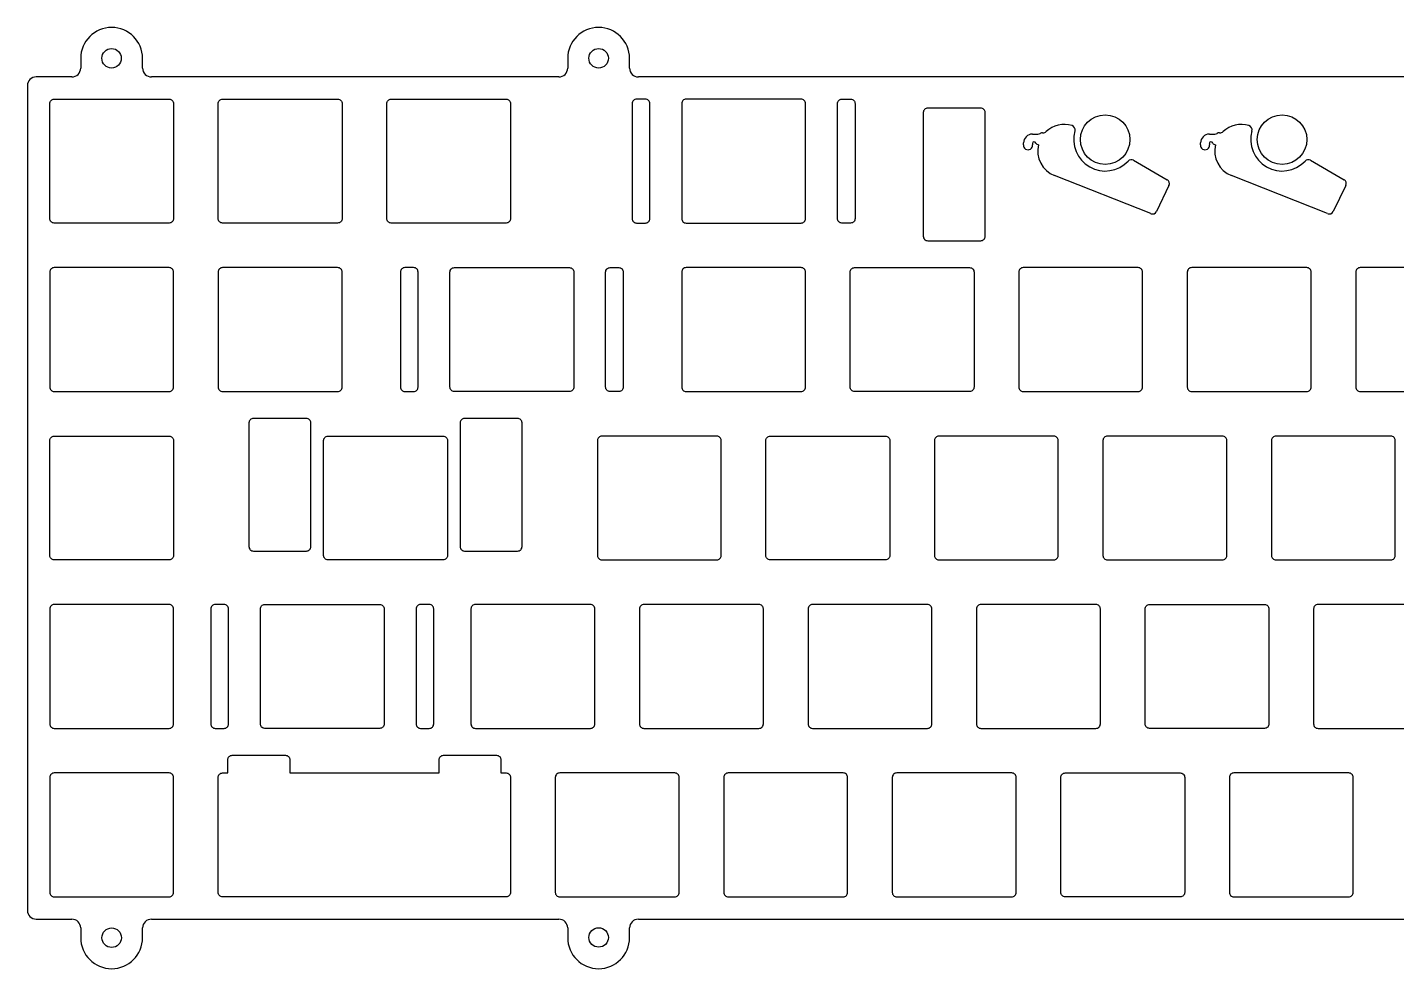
# Model space of a CAD drawing. Header units: millimetres. Extents: x -295 to 9, y 41 to 147.
# Drawn here: x -295.4 to -140.6, y 40.5 to 147 of the extents above; entities that cross this region are included whole.
import ezdxf

# ---------------------------------------------------------------- set-up
doc = ezdxf.new("R2010")
doc.units = ezdxf.units.MM
doc.layers.get('0').update_dxf_attribs({"linetype": 'CONTINUOUS'})

msp = doc.modelspace()

# ---------------------------------------------------------------- linework, layer by layer
for p, q in [((-289.33, 143.45), (-289.33, 142.35)), ((-289.33, 143.45), (-289.33, 142.35)), ((-282.33, 142.35), (-282.33, 143.45)), ((-282.33, 142.35), (-282.33, 143.45)), ((-234.28, 143.45), (-234.28, 142.35)), ((-234.28, 143.45), (-234.28, 142.35)), ((-227.28, 142.35), (-227.28, 143.45)), ((-227.28, 142.35), (-227.28, 143.45)), ((-290.33, 141.35), (-294.36, 141.35)), ((-290.33, 141.35), (-294.36, 141.35)), ((-235.28, 141.35), (-281.33, 141.35)), ((-235.28, 141.35), (-281.33, 141.35)), ((-137.93, 141.35), (-226.28, 141.35)), ((-137.93, 141.35), (-226.28, 141.35)), ((-295.36, 140.35), (-295.36, 47.1)), ((-295.36, 140.35), (-295.36, 47.1)), ((-181.74, 134.88), (-181.12, 134.88)), ((-181.74, 134.88), (-181.12, 134.88)), ((-180.87, 134.95), (-180.85, 134.96)), ((-180.87, 134.95), (-180.85, 134.96)), ((-180.6, 135.03), (-180.54, 135.03)), ((-180.6, 135.03), (-180.54, 135.03)), ((-161.74, 134.88), (-161.12, 134.88)), ((-161.74, 134.88), (-161.12, 134.88)), ((-160.87, 134.95), (-160.85, 134.96)), ((-160.87, 134.95), (-160.85, 134.96)), ((-160.6, 135.03), (-160.54, 135.03)), ((-160.6, 135.03), (-160.54, 135.03)), ((-182.74, 133.68), (-182.74, 133.88)), ((-182.74, 133.68), (-182.74, 133.88)), ((-181.74, 133.83), (-181.74, 133.68)), ((-181.74, 133.83), (-181.74, 133.68)), ((-162.74, 133.68), (-162.74, 133.88)), ((-162.74, 133.68), (-162.74, 133.88)), ((-161.74, 133.83), (-161.74, 133.68)), ((-161.74, 133.83), (-161.74, 133.68)), ((-170.31, 131.92), (-166.51, 129.73)), ((-170.31, 131.92), (-166.51, 129.73)), ((-150.31, 131.92), (-146.51, 129.73)), ((-150.31, 131.92), (-146.51, 129.73)), ((-168.37, 125.89), (-179.24, 130.19)), ((-168.37, 125.89), (-179.24, 130.19)), ((-148.37, 125.89), (-159.24, 130.19)), ((-148.37, 125.89), (-159.24, 130.19)), ((-166.31, 129.08), (-167.73, 126.13)), ((-166.31, 129.08), (-167.73, 126.13)), ((-146.31, 129.08), (-147.73, 126.13)), ((-146.31, 129.08), (-147.73, 126.13)), ((-294.36, 46.1), (-290.33, 46.1)), ((-294.36, 46.1), (-290.33, 46.1)), ((-289.33, 45.1), (-289.33, 44)), ((-289.33, 45.1), (-289.33, 44)), ((-282.33, 44), (-282.33, 45.1)), ((-282.33, 44), (-282.33, 45.1)), ((-281.33, 46.1), (-235.28, 46.1)), ((-281.33, 46.1), (-235.28, 46.1)), ((-234.28, 45.1), (-234.28, 44)), ((-234.28, 45.1), (-234.28, 44)), ((-227.28, 44), (-227.28, 45.1)), ((-227.28, 44), (-227.28, 45.1)), ((-226.28, 46.1), (-137.93, 46.1)), ((-226.28, 46.1), (-137.93, 46.1))]:
    msp.add_line(p, q)
for points in [[(-292.33, 124.83, -0.414214), (-292.83, 125.33), (-292.83, 138.33, -0.414214), (-292.33, 138.83), (-279.33, 138.83, -0.414214), (-278.83, 138.33), (-278.83, 125.33, -0.414214), (-279.33, 124.83)], [(-292.33, 124.83, -0.414214), (-292.83, 125.33), (-292.83, 138.33, -0.414214), (-292.33, 138.83), (-279.33, 138.83, -0.414214), (-278.83, 138.33), (-278.83, 125.33, -0.414214), (-279.33, 124.83)], [(-259.78, 125.33, -0.414214), (-260.28, 124.83), (-273.28, 124.83, -0.414214), (-273.78, 125.33), (-273.78, 138.33, -0.414214), (-273.28, 138.83), (-260.28, 138.83, -0.414214), (-259.78, 138.33)], [(-259.78, 125.33, -0.414214), (-260.28, 124.83), (-273.28, 124.83, -0.414214), (-273.78, 125.33), (-273.78, 138.33, -0.414214), (-273.28, 138.83), (-260.28, 138.83, -0.414214), (-259.78, 138.33)], [(-254.23, 124.83, -0.414214), (-254.73, 125.33), (-254.73, 138.33, -0.414214), (-254.23, 138.83), (-241.23, 138.83, -0.414214), (-240.73, 138.33), (-240.73, 125.33, -0.414214), (-241.23, 124.83)], [(-254.23, 124.83, -0.414214), (-254.73, 125.33), (-254.73, 138.33, -0.414214), (-254.23, 138.83), (-241.23, 138.83, -0.414214), (-240.73, 138.33), (-240.73, 125.33, -0.414214), (-241.23, 124.83)], [(-225.49, 138.83), (-226.49, 138.83, 0.414214), (-226.99, 138.33), (-226.99, 125.33, 0.414214), (-226.49, 124.83), (-225.49, 124.83, 0.414214), (-224.99, 125.33), (-224.99, 138.33, 0.414214)], [(-225.49, 138.83), (-226.49, 138.83, 0.414214), (-226.99, 138.33), (-226.99, 125.33, 0.414214), (-226.49, 124.83), (-225.49, 124.83, 0.414214), (-224.99, 125.33), (-224.99, 138.33, 0.414214)], [(-207.39, 125.33), (-207.39, 138.33, 0.414214), (-207.89, 138.83), (-220.89, 138.83, 0.414214), (-221.39, 138.33), (-221.39, 125.33, 0.414214), (-220.89, 124.83), (-207.89, 124.83, 0.414214)], [(-207.39, 125.33), (-207.39, 138.33, 0.414214), (-207.89, 138.83), (-220.89, 138.83, 0.414214), (-221.39, 138.33), (-221.39, 125.33, 0.414214), (-220.89, 124.83), (-207.89, 124.83, 0.414214)], [(-202.29, 138.83, -0.414214), (-201.79, 138.33), (-201.79, 125.33, -0.414214), (-202.29, 124.83), (-203.29, 124.83, -0.414214), (-203.79, 125.33), (-203.79, 138.33, -0.414214), (-203.29, 138.83)], [(-202.29, 138.83, -0.414214), (-201.79, 138.33), (-201.79, 125.33, -0.414214), (-202.29, 124.83), (-203.29, 124.83, -0.414214), (-203.79, 125.33), (-203.79, 138.33, -0.414214), (-203.29, 138.83)], [(-187.08, 123.33), (-187.08, 137.33, 0.414214), (-187.58, 137.83), (-193.58, 137.83, 0.414214), (-194.08, 137.33), (-194.08, 123.33, 0.414214), (-193.58, 122.83), (-187.58, 122.83, 0.414214)], [(-187.08, 123.33), (-187.08, 137.33, 0.414214), (-187.58, 137.83), (-193.58, 137.83, 0.414214), (-194.08, 137.33), (-194.08, 123.33, 0.414214), (-193.58, 122.83), (-187.58, 122.83, 0.414214)], [(-279.82, 105.78), (-279.33, 105.78, 0.414214), (-278.83, 106.28), (-278.83, 119.28, 0.414214), (-279.33, 119.78), (-292.33, 119.78, 0.414214), (-292.83, 119.28), (-292.83, 106.28, 0.414214), (-292.33, 105.78), (-291.84, 105.78), (-291.83, 105.78), (-279.83, 105.78)], [(-279.82, 105.78), (-279.33, 105.78, 0.414214), (-278.83, 106.28), (-278.83, 119.28, 0.414214), (-279.33, 119.78), (-292.33, 119.78, 0.414214), (-292.83, 119.28), (-292.83, 106.28, 0.414214), (-292.33, 105.78), (-291.84, 105.78), (-291.83, 105.78), (-279.83, 105.78)], [(-272.78, 105.78), (-260.78, 105.78), (-260.77, 105.78), (-260.28, 105.78, 0.414214), (-259.78, 106.28), (-259.78, 119.28, 0.414214), (-260.28, 119.78), (-273.28, 119.78, 0.414214), (-273.78, 119.28), (-273.78, 106.28, 0.414214), (-273.28, 105.78), (-272.79, 105.78)], [(-272.78, 105.78), (-260.78, 105.78), (-260.77, 105.78), (-260.28, 105.78, 0.414214), (-259.78, 106.28), (-259.78, 119.28, 0.414214), (-260.28, 119.78), (-273.28, 119.78, 0.414214), (-273.78, 119.28), (-273.78, 106.28, 0.414214), (-273.28, 105.78), (-272.79, 105.78)], [(-252.69, 105.78), (-252.2, 105.78), (-252.17, 105.78), (-251.69, 105.78, 0.414214), (-251.19, 106.28), (-251.19, 119.28, 0.414214), (-251.69, 119.78), (-252.69, 119.78, 0.414214), (-253.19, 119.28), (-253.19, 106.28, 0.414214)], [(-252.69, 105.78), (-252.2, 105.78), (-252.17, 105.78), (-251.69, 105.78, 0.414214), (-251.19, 106.28), (-251.19, 119.28, 0.414214), (-251.69, 119.78), (-252.69, 119.78, 0.414214), (-253.19, 119.28), (-253.19, 106.28, 0.414214)], [(-233.59, 106.28, -0.414214), (-234.09, 105.78), (-234.57, 105.78), (-234.59, 105.78), (-246.59, 105.78), (-246.6, 105.78), (-247.09, 105.78, -0.414214), (-247.59, 106.28), (-247.59, 119.28, -0.414214), (-247.09, 119.78), (-234.09, 119.78, -0.414214), (-233.59, 119.28)], [(-233.59, 106.28, -0.414214), (-234.09, 105.78), (-234.57, 105.78), (-234.59, 105.78), (-246.59, 105.78), (-246.6, 105.78), (-247.09, 105.78, -0.414214), (-247.59, 106.28), (-247.59, 119.28, -0.414214), (-247.09, 119.78), (-234.09, 119.78, -0.414214), (-233.59, 119.28)], [(-229.49, 105.78, -0.414214), (-229.99, 106.28), (-229.99, 119.28, -0.414214), (-229.49, 119.78), (-228.49, 119.78, -0.414214), (-227.99, 119.28), (-227.99, 106.28, -0.414214), (-228.49, 105.78), (-228.97, 105.78), (-229, 105.78)], [(-229.49, 105.78, -0.414214), (-229.99, 106.28), (-229.99, 119.28, -0.414214), (-229.49, 119.78), (-228.49, 119.78, -0.414214), (-227.99, 119.28), (-227.99, 106.28, -0.414214), (-228.49, 105.78), (-228.97, 105.78), (-229, 105.78)], [(-208.39, 105.78), (-208.38, 105.78), (-207.89, 105.78, 0.414214), (-207.39, 106.28), (-207.39, 119.28, 0.414214), (-207.89, 119.78), (-220.89, 119.78, 0.414214), (-221.39, 119.28), (-221.39, 106.28, 0.414214), (-220.89, 105.78), (-220.41, 105.78), (-220.39, 105.78)], [(-208.39, 105.78), (-208.38, 105.78), (-207.89, 105.78, 0.414214), (-207.39, 106.28), (-207.39, 119.28, 0.414214), (-207.89, 119.78), (-220.89, 119.78, 0.414214), (-221.39, 119.28), (-221.39, 106.28, 0.414214), (-220.89, 105.78), (-220.41, 105.78), (-220.39, 105.78)], [(-201.84, 105.78, -0.414214), (-202.34, 106.28), (-202.34, 119.28, -0.414214), (-201.84, 119.78), (-188.84, 119.78, -0.414214), (-188.34, 119.28), (-188.34, 106.28, -0.414214), (-188.84, 105.78), (-189.33, 105.78), (-189.34, 105.78), (-201.34, 105.78), (-201.36, 105.78)], [(-201.84, 105.78, -0.414214), (-202.34, 106.28), (-202.34, 119.28, -0.414214), (-201.84, 119.78), (-188.84, 119.78, -0.414214), (-188.34, 119.28), (-188.34, 106.28, -0.414214), (-188.84, 105.78), (-189.33, 105.78), (-189.34, 105.78), (-201.34, 105.78), (-201.36, 105.78)], [(-169.79, 119.78), (-182.79, 119.78, 0.414214), (-183.29, 119.28), (-183.29, 106.28, 0.414214), (-182.79, 105.78), (-182.31, 105.78), (-182.29, 105.78), (-170.29, 105.78), (-170.28, 105.78), (-169.79, 105.78, 0.414214), (-169.29, 106.28), (-169.29, 119.28, 0.414214)], [(-169.79, 119.78), (-182.79, 119.78, 0.414214), (-183.29, 119.28), (-183.29, 106.28, 0.414214), (-182.79, 105.78), (-182.31, 105.78), (-182.29, 105.78), (-170.29, 105.78), (-170.28, 105.78), (-169.79, 105.78, 0.414214), (-169.29, 106.28), (-169.29, 119.28, 0.414214)], [(-163.74, 105.78), (-163.26, 105.78), (-163.24, 105.78), (-151.24, 105.78), (-151.23, 105.78), (-150.74, 105.78, 0.414214), (-150.24, 106.28), (-150.24, 119.28, 0.414214), (-150.74, 119.78), (-163.74, 119.78, 0.414214), (-164.24, 119.28), (-164.24, 106.28, 0.414214)], [(-163.74, 105.78), (-163.26, 105.78), (-163.24, 105.78), (-151.24, 105.78), (-151.23, 105.78), (-150.74, 105.78, 0.414214), (-150.24, 106.28), (-150.24, 119.28, 0.414214), (-150.74, 119.78), (-163.74, 119.78, 0.414214), (-164.24, 119.28), (-164.24, 106.28, 0.414214)], [(-132.19, 105.78), (-132.18, 105.78), (-131.69, 105.78, 0.414214), (-131.19, 106.28), (-131.19, 119.28, 0.414214), (-131.69, 119.78), (-144.69, 119.78, 0.414214), (-145.19, 119.28), (-145.19, 106.28, 0.414214), (-144.69, 105.78), (-144.21, 105.78), (-144.19, 105.78)], [(-132.19, 105.78), (-132.18, 105.78), (-131.69, 105.78, 0.414214), (-131.19, 106.28), (-131.19, 119.28, 0.414214), (-131.69, 119.78), (-144.69, 119.78, 0.414214), (-145.19, 119.28), (-145.19, 106.28, 0.414214), (-144.69, 105.78), (-144.21, 105.78), (-144.19, 105.78)], [(-263.31, 88.23), (-263.31, 102.23, 0.414214), (-263.81, 102.73), (-269.81, 102.73, 0.414214), (-270.31, 102.23), (-270.31, 88.23, 0.414214), (-269.81, 87.73), (-269.33, 87.73), (-269.31, 87.73), (-264.31, 87.73), (-264.3, 87.73), (-263.81, 87.73, 0.414214)], [(-263.31, 88.23), (-263.31, 102.23, 0.414214), (-263.81, 102.73), (-269.81, 102.73, 0.414214), (-270.31, 102.23), (-270.31, 88.23, 0.414214), (-269.81, 87.73), (-269.33, 87.73), (-269.31, 87.73), (-264.31, 87.73), (-264.3, 87.73), (-263.81, 87.73, 0.414214)], [(-239.94, 102.73), (-245.94, 102.73, 0.414214), (-246.44, 102.23), (-246.44, 88.23, 0.414214), (-245.94, 87.73), (-245.45, 87.73), (-245.44, 87.73), (-240.44, 87.73), (-240.42, 87.73), (-239.94, 87.73, 0.414214), (-239.44, 88.23), (-239.44, 102.23, 0.414214)], [(-239.94, 102.73), (-245.94, 102.73, 0.414214), (-246.44, 102.23), (-246.44, 88.23, 0.414214), (-245.94, 87.73), (-245.45, 87.73), (-245.44, 87.73), (-240.44, 87.73), (-240.42, 87.73), (-239.94, 87.73, 0.414214), (-239.44, 88.23), (-239.44, 102.23, 0.414214)], [(-278.83, 87.23, -0.414214), (-279.33, 86.73), (-279.82, 86.73), (-279.83, 86.73), (-291.83, 86.73), (-291.84, 86.73), (-292.33, 86.73, -0.414214), (-292.83, 87.23), (-292.83, 100.23, -0.414214), (-292.33, 100.73), (-279.33, 100.73, -0.414214), (-278.83, 100.23)], [(-278.83, 87.23, -0.414214), (-279.33, 86.73), (-279.82, 86.73), (-279.83, 86.73), (-291.83, 86.73), (-291.84, 86.73), (-292.33, 86.73, -0.414214), (-292.83, 87.23), (-292.83, 100.23, -0.414214), (-292.33, 100.73), (-279.33, 100.73, -0.414214), (-278.83, 100.23)], [(-248.37, 100.73, -0.414214), (-247.87, 100.23), (-247.87, 87.23, -0.414214), (-248.37, 86.73), (-248.86, 86.73), (-248.87, 86.73), (-260.87, 86.73), (-260.89, 86.73), (-261.37, 86.73, -0.414214), (-261.87, 87.23), (-261.87, 100.23, -0.414214), (-261.37, 100.73)], [(-248.37, 100.73, -0.414214), (-247.87, 100.23), (-247.87, 87.23, -0.414214), (-248.37, 86.73), (-248.86, 86.73), (-248.87, 86.73), (-260.87, 86.73), (-260.89, 86.73), (-261.37, 86.73, -0.414214), (-261.87, 87.23), (-261.87, 100.23, -0.414214), (-261.37, 100.73)], [(-230.92, 100.23), (-230.92, 87.23, 0.414214), (-230.42, 86.73), (-229.93, 86.73), (-229.92, 86.73), (-217.92, 86.73), (-217.9, 86.73), (-217.42, 86.73, 0.414214), (-216.92, 87.23), (-216.92, 100.23, 0.414214), (-217.42, 100.73), (-230.42, 100.73, 0.414214)], [(-230.92, 100.23), (-230.92, 87.23, 0.414214), (-230.42, 86.73), (-229.93, 86.73), (-229.92, 86.73), (-217.92, 86.73), (-217.9, 86.73), (-217.42, 86.73, 0.414214), (-216.92, 87.23), (-216.92, 100.23, 0.414214), (-217.42, 100.73), (-230.42, 100.73, 0.414214)], [(-211.87, 100.23, -0.414214), (-211.37, 100.73), (-198.37, 100.73, -0.414214), (-197.87, 100.23), (-197.87, 87.23, -0.414214), (-198.37, 86.73), (-198.85, 86.73), (-198.87, 86.73), (-210.87, 86.73), (-210.88, 86.73), (-211.37, 86.73, -0.414214), (-211.87, 87.23)], [(-211.87, 100.23, -0.414214), (-211.37, 100.73), (-198.37, 100.73, -0.414214), (-197.87, 100.23), (-197.87, 87.23, -0.414214), (-198.37, 86.73), (-198.85, 86.73), (-198.87, 86.73), (-210.87, 86.73), (-210.88, 86.73), (-211.37, 86.73, -0.414214), (-211.87, 87.23)], [(-179.32, 100.73), (-192.32, 100.73, 0.414214), (-192.82, 100.23), (-192.82, 87.23, 0.414214), (-192.32, 86.73), (-191.83, 86.73), (-191.82, 86.73), (-179.82, 86.73), (-179.8, 86.73), (-179.32, 86.73, 0.414214), (-178.82, 87.23), (-178.82, 100.23, 0.414214)], [(-179.32, 100.73), (-192.32, 100.73, 0.414214), (-192.82, 100.23), (-192.82, 87.23, 0.414214), (-192.32, 86.73), (-191.83, 86.73), (-191.82, 86.73), (-179.82, 86.73), (-179.8, 86.73), (-179.32, 86.73, 0.414214), (-178.82, 87.23), (-178.82, 100.23, 0.414214)], [(-172.77, 86.73), (-160.77, 86.73), (-160.75, 86.73), (-160.27, 86.73, 0.414214), (-159.77, 87.23), (-159.77, 100.23, 0.414214), (-160.27, 100.73), (-173.27, 100.73, 0.414214), (-173.77, 100.23), (-173.77, 87.23, 0.414214), (-173.27, 86.73), (-172.78, 86.73)], [(-172.77, 86.73), (-160.77, 86.73), (-160.75, 86.73), (-160.27, 86.73, 0.414214), (-159.77, 87.23), (-159.77, 100.23, 0.414214), (-160.27, 100.73), (-173.27, 100.73, 0.414214), (-173.77, 100.23), (-173.77, 87.23, 0.414214), (-173.27, 86.73), (-172.78, 86.73)], [(-153.72, 86.73), (-141.72, 86.73), (-141.7, 86.73), (-141.22, 86.73, 0.414214), (-140.72, 87.23), (-140.72, 100.23, 0.414214), (-141.22, 100.73), (-154.22, 100.73, 0.414214), (-154.72, 100.23), (-154.72, 87.23, 0.414214), (-154.22, 86.73), (-153.73, 86.73)], [(-153.72, 86.73), (-141.72, 86.73), (-141.7, 86.73), (-141.22, 86.73, 0.414214), (-140.72, 87.23), (-140.72, 100.23, 0.414214), (-141.22, 100.73), (-154.22, 100.73, 0.414214), (-154.72, 100.23), (-154.72, 87.23, 0.414214), (-154.22, 86.73), (-153.73, 86.73)], [(-292.83, 81.18), (-292.83, 68.18, 0.414214), (-292.33, 67.68), (-291.84, 67.68), (-291.83, 67.68), (-279.83, 67.68), (-279.82, 67.68), (-279.33, 67.68, 0.414214), (-278.83, 68.18), (-278.83, 81.18, 0.414214), (-279.33, 81.68), (-292.33, 81.68, 0.414214)], [(-292.83, 81.18), (-292.83, 68.18, 0.414214), (-292.33, 67.68), (-291.84, 67.68), (-291.83, 67.68), (-279.83, 67.68), (-279.82, 67.68), (-279.33, 67.68, 0.414214), (-278.83, 68.18), (-278.83, 81.18, 0.414214), (-279.33, 81.68), (-292.33, 81.68, 0.414214)], [(-273.63, 67.68), (-273.6, 67.68), (-273.12, 67.68, 0.414214), (-272.62, 68.18), (-272.62, 81.18, 0.414214), (-273.12, 81.68), (-274.12, 81.68, 0.414214), (-274.62, 81.18), (-274.62, 68.18, 0.414214), (-274.12, 67.68)], [(-273.63, 67.68), (-273.6, 67.68), (-273.12, 67.68, 0.414214), (-272.62, 68.18), (-272.62, 81.18, 0.414214), (-273.12, 81.68), (-274.12, 81.68, 0.414214), (-274.62, 81.18), (-274.62, 68.18, 0.414214), (-274.12, 67.68)], [(-268.52, 67.68, -0.414214), (-269.02, 68.18), (-269.02, 81.18, -0.414214), (-268.52, 81.68), (-255.52, 81.68, -0.414214), (-255.02, 81.18), (-255.02, 68.18, -0.414214), (-255.52, 67.68), (-256, 67.68), (-256.02, 67.68), (-268.02, 67.68), (-268.03, 67.68)], [(-268.52, 67.68, -0.414214), (-269.02, 68.18), (-269.02, 81.18, -0.414214), (-268.52, 81.68), (-255.52, 81.68, -0.414214), (-255.02, 81.18), (-255.02, 68.18, -0.414214), (-255.52, 67.68), (-256, 67.68), (-256.02, 67.68), (-268.02, 67.68), (-268.03, 67.68)], [(-250.43, 67.68), (-250.4, 67.68), (-249.92, 67.68, 0.414214), (-249.42, 68.18), (-249.42, 81.18, 0.414214), (-249.92, 81.68), (-250.92, 81.68, 0.414214), (-251.42, 81.18), (-251.42, 68.18, 0.414214), (-250.92, 67.68)], [(-250.43, 67.68), (-250.4, 67.68), (-249.92, 67.68, 0.414214), (-249.42, 68.18), (-249.42, 81.18, 0.414214), (-249.92, 81.68), (-250.92, 81.68, 0.414214), (-251.42, 81.18), (-251.42, 68.18, 0.414214), (-250.92, 67.68)], [(-231.21, 68.18), (-231.21, 81.18, 0.414214), (-231.71, 81.68), (-244.71, 81.68, 0.414214), (-245.21, 81.18), (-245.21, 68.18, 0.414214), (-244.71, 67.68), (-244.22, 67.68), (-244.21, 67.68), (-232.21, 67.68), (-232.19, 67.68), (-231.71, 67.68, 0.414214)], [(-231.21, 68.18), (-231.21, 81.18, 0.414214), (-231.71, 81.68), (-244.71, 81.68, 0.414214), (-245.21, 81.18), (-245.21, 68.18, 0.414214), (-244.71, 67.68), (-244.22, 67.68), (-244.21, 67.68), (-232.21, 67.68), (-232.19, 67.68), (-231.71, 67.68, 0.414214)], [(-225.17, 67.68), (-225.16, 67.68), (-213.16, 67.68), (-213.14, 67.68), (-212.66, 67.68, 0.414214), (-212.16, 68.18), (-212.16, 81.18, 0.414214), (-212.66, 81.68), (-225.66, 81.68, 0.414214), (-226.16, 81.18), (-226.16, 68.18, 0.414214), (-225.66, 67.68)], [(-225.17, 67.68), (-225.16, 67.68), (-213.16, 67.68), (-213.14, 67.68), (-212.66, 67.68, 0.414214), (-212.16, 68.18), (-212.16, 81.18, 0.414214), (-212.66, 81.68), (-225.66, 81.68, 0.414214), (-226.16, 81.18), (-226.16, 68.18, 0.414214), (-225.66, 67.68)], [(-206.11, 67.68), (-194.1, 67.68), (-194.09, 67.68), (-193.61, 67.68, 0.414214), (-193.11, 68.18), (-193.11, 81.18, 0.414214), (-193.61, 81.68), (-206.6, 81.68, 0.414214), (-207.11, 81.18), (-207.11, 68.18, 0.414214), (-206.6, 67.68), (-206.12, 67.68)], [(-206.11, 67.68), (-194.1, 67.68), (-194.09, 67.68), (-193.61, 67.68, 0.414214), (-193.11, 68.18), (-193.11, 81.18, 0.414214), (-193.61, 81.68), (-206.6, 81.68, 0.414214), (-207.11, 81.18), (-207.11, 68.18, 0.414214), (-206.6, 67.68), (-206.12, 67.68)], [(-187.56, 67.68), (-187.07, 67.68), (-187.06, 67.68), (-175.06, 67.68), (-175.04, 67.68), (-174.56, 67.68, 0.414214), (-174.06, 68.18), (-174.06, 81.18, 0.414214), (-174.56, 81.68), (-187.56, 81.68, 0.414214), (-188.06, 81.18), (-188.06, 68.18, 0.414214)], [(-187.56, 67.68), (-187.07, 67.68), (-187.06, 67.68), (-175.06, 67.68), (-175.04, 67.68), (-174.56, 67.68, 0.414214), (-174.06, 68.18), (-174.06, 81.18, 0.414214), (-174.56, 81.68), (-187.56, 81.68, 0.414214), (-188.06, 81.18), (-188.06, 68.18, 0.414214)], [(-168.5, 67.68, -0.414214), (-169, 68.18), (-169, 81.18, -0.414214), (-168.5, 81.68), (-155.5, 81.68, -0.414214), (-155, 81.18), (-155, 68.18, -0.414214), (-155.5, 67.68), (-155.99, 67.68), (-156, 67.68), (-168, 67.68), (-168.02, 67.68)], [(-168.5, 67.68, -0.414214), (-169, 68.18), (-169, 81.18, -0.414214), (-168.5, 81.68), (-155.5, 81.68, -0.414214), (-155, 81.18), (-155, 68.18, -0.414214), (-155.5, 67.68), (-155.99, 67.68), (-156, 67.68), (-168, 67.68), (-168.02, 67.68)], [(-149.46, 67.68), (-148.97, 67.68), (-148.96, 67.68), (-136.96, 67.68), (-136.94, 67.68), (-136.46, 67.68, 0.414214), (-135.96, 68.18), (-135.96, 81.18, 0.414214), (-136.46, 81.68), (-149.46, 81.68, 0.414214), (-149.96, 81.18), (-149.96, 68.18, 0.414214)], [(-149.46, 67.68), (-148.97, 67.68), (-148.96, 67.68), (-136.96, 67.68), (-136.94, 67.68), (-136.46, 67.68, 0.414214), (-135.96, 68.18), (-135.96, 81.18, 0.414214), (-136.46, 81.68), (-149.46, 81.68, 0.414214), (-149.96, 81.18), (-149.96, 68.18, 0.414214)], [(-273.28, 48.63, -0.414214), (-273.78, 49.13), (-273.78, 62.13, -0.414214), (-273.28, 62.63), (-272.69, 62.63), (-272.69, 64.13, -0.414214), (-272.19, 64.63), (-266.19, 64.63, -0.414214), (-265.69, 64.13), (-265.69, 62.63), (-248.82, 62.63), (-248.82, 64.13, -0.414214), (-248.32, 64.63), (-242.32, 64.63, -0.414214), (-241.82, 64.13), (-241.82, 62.63), (-241.23, 62.63, -0.414214), (-240.73, 62.13), (-240.73, 49.13, -0.414214), (-241.23, 48.63), (-241.72, 48.63), (-241.73, 48.63), (-272.78, 48.63), (-272.79, 48.63)], [(-273.28, 48.63, -0.414214), (-273.78, 49.13), (-273.78, 62.13, -0.414214), (-273.28, 62.63), (-272.69, 62.63), (-272.69, 64.13, -0.414214), (-272.19, 64.63), (-266.19, 64.63, -0.414214), (-265.69, 64.13), (-265.69, 62.63), (-248.82, 62.63), (-248.82, 64.13, -0.414214), (-248.32, 64.63), (-242.32, 64.63, -0.414214), (-241.82, 64.13), (-241.82, 62.63), (-241.23, 62.63, -0.414214), (-240.73, 62.13), (-240.73, 49.13, -0.414214), (-241.23, 48.63), (-241.72, 48.63), (-241.73, 48.63), (-272.78, 48.63), (-272.79, 48.63)], [(-292.83, 62.13), (-292.83, 49.13, 0.414214), (-292.33, 48.63), (-291.84, 48.63), (-291.83, 48.63), (-279.83, 48.63), (-279.82, 48.63), (-279.33, 48.63, 0.414214), (-278.83, 49.13), (-278.83, 62.13, 0.414214), (-279.33, 62.63), (-292.33, 62.63, 0.414214)], [(-292.83, 62.13), (-292.83, 49.13, 0.414214), (-292.33, 48.63), (-291.84, 48.63), (-291.83, 48.63), (-279.83, 48.63), (-279.82, 48.63), (-279.33, 48.63, 0.414214), (-278.83, 49.13), (-278.83, 62.13, 0.414214), (-279.33, 62.63), (-292.33, 62.63, 0.414214)], [(-234.69, 48.63), (-234.68, 48.63), (-222.68, 48.63), (-222.67, 48.63), (-222.18, 48.63, 0.414214), (-221.68, 49.13), (-221.68, 62.13, 0.414214), (-222.18, 62.63), (-235.18, 62.63, 0.414214), (-235.68, 62.13), (-235.68, 49.13, 0.414214), (-235.18, 48.63)], [(-234.69, 48.63), (-234.68, 48.63), (-222.68, 48.63), (-222.67, 48.63), (-222.18, 48.63, 0.414214), (-221.68, 49.13), (-221.68, 62.13, 0.414214), (-222.18, 62.63), (-235.18, 62.63, 0.414214), (-235.68, 62.13), (-235.68, 49.13, 0.414214), (-235.18, 48.63)], [(-203.62, 48.63), (-203.13, 48.63, 0.414214), (-202.63, 49.13), (-202.63, 62.13, 0.414214), (-203.13, 62.63), (-216.13, 62.63, 0.414214), (-216.63, 62.13), (-216.63, 49.13, 0.414214), (-216.13, 48.63), (-215.64, 48.63), (-215.63, 48.63), (-203.63, 48.63)], [(-203.62, 48.63), (-203.13, 48.63, 0.414214), (-202.63, 49.13), (-202.63, 62.13, 0.414214), (-203.13, 62.63), (-216.13, 62.63, 0.414214), (-216.63, 62.13), (-216.63, 49.13, 0.414214), (-216.13, 48.63), (-215.64, 48.63), (-215.63, 48.63), (-203.63, 48.63)], [(-197.58, 62.13), (-197.58, 49.13, 0.414214), (-197.08, 48.63), (-196.59, 48.63), (-196.58, 48.63), (-184.58, 48.63), (-184.57, 48.63), (-184.08, 48.63, 0.414214), (-183.58, 49.13), (-183.58, 62.13, 0.414214), (-184.08, 62.63), (-197.08, 62.63, 0.414214)], [(-197.58, 62.13), (-197.58, 49.13, 0.414214), (-197.08, 48.63), (-196.59, 48.63), (-196.58, 48.63), (-184.58, 48.63), (-184.57, 48.63), (-184.08, 48.63, 0.414214), (-183.58, 49.13), (-183.58, 62.13, 0.414214), (-184.08, 62.63), (-197.08, 62.63, 0.414214)], [(-178.53, 62.13, -0.414214), (-178.03, 62.63), (-165.03, 62.63, -0.414214), (-164.53, 62.13), (-164.53, 49.13, -0.414214), (-165.03, 48.63), (-165.52, 48.63), (-165.53, 48.63), (-177.53, 48.63), (-177.54, 48.63), (-178.03, 48.63, -0.414214), (-178.53, 49.13)], [(-178.53, 62.13, -0.414214), (-178.03, 62.63), (-165.03, 62.63, -0.414214), (-164.53, 62.13), (-164.53, 49.13, -0.414214), (-165.03, 48.63), (-165.52, 48.63), (-165.53, 48.63), (-177.53, 48.63), (-177.54, 48.63), (-178.03, 48.63, -0.414214), (-178.53, 49.13)], [(-146.47, 48.63), (-145.98, 48.63, 0.414214), (-145.48, 49.13), (-145.48, 62.13, 0.414214), (-145.98, 62.63), (-158.98, 62.63, 0.414214), (-159.48, 62.13), (-159.48, 49.13, 0.414214), (-158.98, 48.63), (-158.49, 48.63), (-158.48, 48.63), (-146.48, 48.63)], [(-146.47, 48.63), (-145.98, 48.63, 0.414214), (-145.48, 49.13), (-145.48, 62.13, 0.414214), (-145.98, 62.63), (-158.98, 62.63, 0.414214), (-159.48, 62.13), (-159.48, 49.13, 0.414214), (-158.98, 48.63), (-158.49, 48.63), (-158.48, 48.63), (-146.48, 48.63)]]:
    msp.add_lwpolyline(points, format="xyb", close=True)
for centre, radius in [((-285.84, 143.46), 1.1), ((-285.84, 143.46), 1.1), ((-230.78, 143.46), 1.1), ((-230.78, 143.46), 1.1), ((-173.52, 134.26), 2.8), ((-173.52, 134.26), 2.8), ((-153.52, 134.26), 2.8), ((-153.52, 134.26), 2.8), ((-285.83, 44), 1.1), ((-285.83, 44), 1.1), ((-230.78, 44.03), 1.1), ((-230.78, 44.03), 1.1)]:
    msp.add_circle(centre, radius)
for centre, radius, start, end in [((-285.83, 143.45), 3.5, 0, 180), ((-285.83, 143.45), 3.5, 0, 180), ((-230.78, 143.45), 3.5, 0, 180), ((-230.78, 143.45), 3.5, 0, 180), ((-294.36, 140.35), 1, 90, 180), ((-294.36, 140.35), 1, 90, 180), ((-290.33, 142.35), 1, -90, 0), ((-290.33, 142.35), 1, -90, 0), ((-281.33, 142.35), 1, 180, 270), ((-281.33, 142.35), 1, 180, 270), ((-235.28, 142.35), 1, -90, 0), ((-235.28, 142.35), 1, -90, 0), ((-226.28, 142.35), 1, 180, 270), ((-226.28, 142.35), 1, 180, 270), ((-181.74, 133.88), 1, 90, 180), ((-181.74, 133.88), 1, 90, 180), ((-181.12, 135.38), 0.5, 270, 300), ((-181.12, 135.38), 0.5, 270, 300), ((-180.6, 134.53), 0.5, 90, 120), ((-180.6, 134.53), 0.5, 90, 120), ((-180.54, 135.53), 0.5, 270, 313.2332), ((-180.54, 135.53), 0.5, 270, 313.2332), ((-178.14, 132.98), 3, 72.9824, 133.2332), ((-178.14, 132.98), 3, 72.9824, 133.2332), ((-177.41, 135.37), 0.5, -15.9884, 72.9824), ((-177.41, 135.37), 0.5, -15.9884, 72.9824), ((-173.52, 134.26), 3.55, 164.0117, 316.9082), ((-173.52, 134.26), 3.55, 164.0117, 316.9082), ((-161.74, 133.88), 1, 90, 180), ((-161.74, 133.88), 1, 90, 180), ((-161.12, 135.38), 0.5, 270, 300), ((-161.12, 135.38), 0.5, 270, 300), ((-160.6, 134.53), 0.5, 90, 120), ((-160.6, 134.53), 0.5, 90, 120), ((-160.54, 135.53), 0.5, 270, 313.2332), ((-160.54, 135.53), 0.5, 270, 313.2332), ((-158.14, 132.98), 3, 72.9824, 133.2332), ((-158.14, 132.98), 3, 72.9824, 133.2332), ((-157.41, 135.37), 0.5, -15.9884, 72.9824), ((-157.41, 135.37), 0.5, -15.9884, 72.9824), ((-153.52, 134.26), 3.55, 164.0117, 316.9082), ((-153.52, 134.26), 3.55, 164.0117, 316.9082), ((-182.24, 133.61), 0.506, -188.4855, 8.4856), ((-182.24, 133.61), 0.506, -188.4855, 8.4856), ((-181.55, 133.83), 0.195, 11.0726, 179.9897), ((-181.55, 133.83), 0.195, 11.0726, 179.9897), ((-181.05, 134.02), 0.339, 207.1083, 269.1566), ((-181.05, 134.02), 0.339, 207.1083, 269.1566), ((-178.14, 132.98), 3, 166.53, 248.4054), ((-178.14, 132.98), 3, 166.53, 248.4054), ((-162.24, 133.61), 0.506, -188.4855, 8.4856), ((-162.24, 133.61), 0.506, -188.4855, 8.4856), ((-161.55, 133.83), 0.195, 11.0726, 179.9897), ((-161.55, 133.83), 0.195, 11.0726, 179.9897), ((-161.05, 134.02), 0.339, 207.1083, 269.1566), ((-161.05, 134.02), 0.339, 207.1083, 269.1566), ((-158.14, 132.98), 3, 166.53, 248.4054), ((-158.14, 132.98), 3, 166.53, 248.4054), ((-170.56, 131.49), 0.5, 59.9946, 136.9082), ((-170.56, 131.49), 0.5, 59.9946, 136.9082), ((-150.56, 131.49), 0.5, 59.9946, 136.9082), ((-150.56, 131.49), 0.5, 59.9946, 136.9082), ((-166.76, 129.3), 0.5, -25.8001, 59.9945), ((-166.76, 129.3), 0.5, -25.8001, 59.9945), ((-146.76, 129.3), 0.5, -25.8001, 59.9945), ((-146.76, 129.3), 0.5, -25.8001, 59.9945), ((-168.18, 126.35), 0.5, 248.4053, 334.1999), ((-168.18, 126.35), 0.5, 248.4053, 334.1999), ((-148.18, 126.35), 0.5, 248.4053, 334.1999), ((-148.18, 126.35), 0.5, 248.4053, 334.1999), ((-294.36, 47.1), 1, 180, 270), ((-294.36, 47.1), 1, 180, 270), ((-290.33, 45.1), 1, 0, 90), ((-290.33, 45.1), 1, 0, 90), ((-281.33, 45.1), 1, 90, 180), ((-281.33, 45.1), 1, 90, 180), ((-235.28, 45.1), 1, 0, 90), ((-235.28, 45.1), 1, 0, 90), ((-226.28, 45.1), 1, 90, 180), ((-226.28, 45.1), 1, 90, 180), ((-285.83, 44), 3.5, -180, 0), ((-285.83, 44), 3.5, -180, 0), ((-230.78, 44), 3.5, -180, 0), ((-230.78, 44), 3.5, -180, 0)]:
    msp.add_arc(centre, radius, start, end)

doc.saveas('drawing.dxf')
